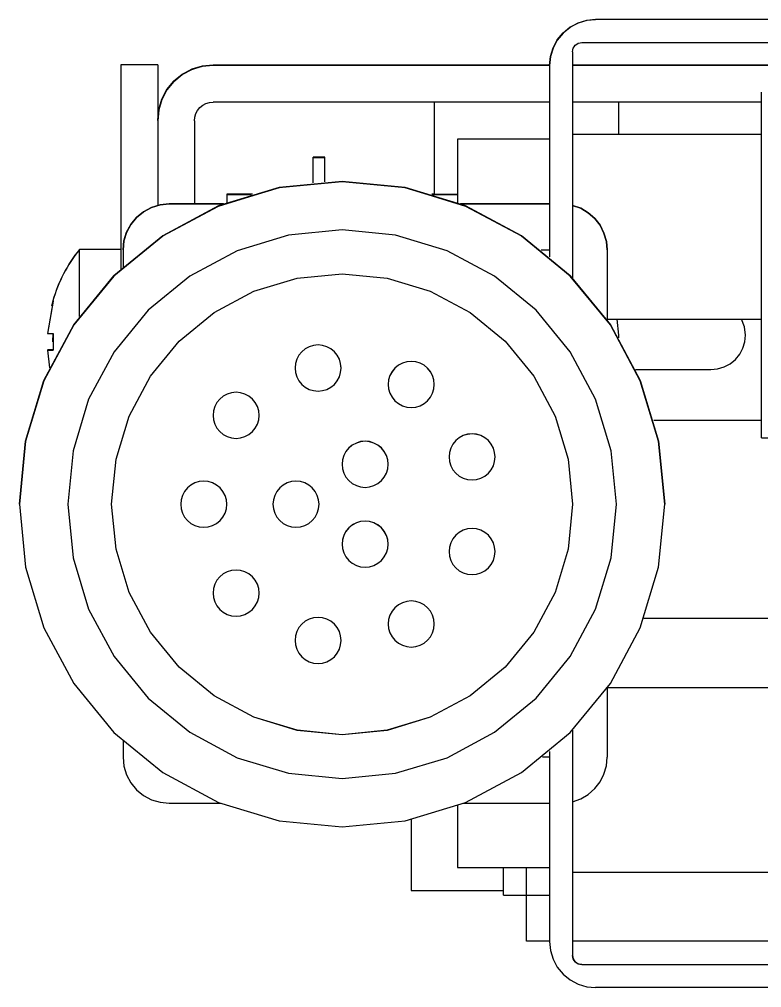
# Model space of a CAD drawing. Extents: x 0 to 698, y -8 to 617.
# Drawn here: x 274.9 to 291, y 285.35 to 306.36 of the extents above; entities that cross this region are included whole.
import ezdxf

# ---------------------------------------------------------------- set-up
doc = ezdxf.new("R2010")
doc.units = 0
doc.header["$LTSCALE"] = 0.5
doc.layers.add('MSM_CONTINUOUS', color=7, linetype='CONTINUOUS')

msp = doc.modelspace()

# ---------------------------------------------------------------- linework, layer by layer
at = {"layer": 'MSM_CONTINUOUS'}
for p, q in [((286.84, 306.189), (287.013, 306.281)), ((287.013, 306.278), (286.84, 306.185)), ((287.013, 306.281), (287.201, 306.338)), ((287.201, 306.335), (287.013, 306.278)), ((287.201, 306.338), (287.396, 306.357)), ((287.396, 306.354), (287.201, 306.335)), ((295.396, 306.357), (287.396, 306.357)), ((295.396, 306.354), (287.396, 306.354)), ((286.564, 305.913), (286.689, 306.065)), ((286.689, 306.061), (286.564, 305.909)), ((286.689, 306.065), (286.84, 306.189)), ((286.84, 306.185), (286.689, 306.061)), ((286.472, 305.74), (286.564, 305.913)), ((286.564, 305.909), (286.472, 305.736)), ((286.955, 305.795), (286.985, 305.82)), ((286.985, 305.82), (287.019, 305.839)), ((287.019, 305.839), (287.057, 305.85)), ((287.057, 305.85), (287.096, 305.854)), ((287.096, 305.854), (295.396, 305.854)), ((286.415, 305.553), (286.472, 305.74)), ((286.472, 305.736), (286.415, 305.549)), ((286.896, 305.654), (286.9, 305.693)), ((286.896, 305.654), (286.896, 300.742)), ((286.9, 305.693), (286.911, 305.73)), ((286.911, 305.73), (286.93, 305.765)), ((286.93, 305.765), (286.955, 305.795)), ((286.396, 305.357), (286.415, 305.553)), ((286.415, 305.549), (286.396, 305.354)), ((277.096, 305.368), (277.096, 305.36)), ((277.896, 305.368), (277.096, 305.368)), ((277.096, 305.36), (277.096, 300.938)), ((277.896, 305.368), (277.896, 305.36)), ((277.896, 305.36), (277.896, 302.323)), ((278.429, 305.166), (278.637, 305.277)), ((278.637, 305.276), (278.429, 305.165)), ((278.429, 305.164), (278.637, 305.275)), ((278.637, 305.273), (278.429, 305.162)), ((278.429, 305.161), (278.637, 305.272)), ((278.637, 305.269), (278.429, 305.158)), ((278.637, 305.277), (278.862, 305.345)), ((278.862, 305.344), (278.637, 305.276)), ((278.637, 305.275), (278.862, 305.344)), ((278.862, 305.341), (278.637, 305.273)), ((278.637, 305.272), (278.862, 305.34)), ((278.862, 305.337), (278.637, 305.269)), ((278.862, 305.345), (279.096, 305.368)), ((279.096, 305.367), (278.862, 305.344)), ((278.862, 305.344), (279.096, 305.367)), ((279.096, 305.364), (278.862, 305.341)), ((278.862, 305.34), (279.096, 305.364)), ((279.096, 305.36), (278.862, 305.337)), ((279.096, 305.368), (286.396, 305.368)), ((279.896, 305.367), (279.096, 305.367)), ((279.096, 305.367), (279.896, 305.367)), ((279.896, 305.364), (279.096, 305.364)), ((279.096, 305.364), (279.896, 305.364)), ((286.396, 305.36), (279.096, 305.36)), ((279.896, 305.367), (279.896, 305.367)), ((279.896, 305.364), (279.896, 305.364)), ((285.111, 305.366), (285.096, 305.366)), ((285.096, 305.366), (285.111, 305.366)), ((285.111, 305.366), (285.096, 305.366)), ((285.096, 305.366), (285.111, 305.366)), ((285.096, 305.361), (285.111, 305.361)), ((285.111, 305.361), (285.096, 305.361)), ((285.111, 305.361), (285.096, 305.361)), ((285.096, 305.361), (285.111, 305.361)), ((285.157, 305.366), (285.111, 305.366)), ((285.111, 305.366), (285.157, 305.366)), ((285.157, 305.366), (285.111, 305.366)), ((285.111, 305.366), (285.157, 305.366)), ((285.111, 305.361), (285.157, 305.361)), ((285.157, 305.361), (285.111, 305.361)), ((285.157, 305.361), (285.111, 305.361)), ((285.111, 305.361), (285.157, 305.361)), ((285.231, 305.366), (285.157, 305.366)), ((285.157, 305.366), (285.231, 305.366)), ((285.231, 305.366), (285.157, 305.366)), ((285.157, 305.366), (285.231, 305.366)), ((285.157, 305.361), (285.231, 305.361)), ((285.231, 305.361), (285.157, 305.361)), ((285.231, 305.361), (285.157, 305.361)), ((285.157, 305.361), (285.231, 305.361)), ((285.33, 305.366), (285.231, 305.366)), ((285.231, 305.366), (285.33, 305.366)), ((285.33, 305.366), (285.231, 305.366)), ((285.231, 305.366), (285.33, 305.366)), ((285.231, 305.361), (285.33, 305.361)), ((285.33, 305.361), (285.231, 305.361)), ((285.33, 305.361), (285.231, 305.361)), ((285.231, 305.361), (285.33, 305.361)), ((285.451, 305.366), (285.33, 305.366)), ((285.33, 305.366), (285.451, 305.366)), ((285.452, 305.366), (285.33, 305.366)), ((285.33, 305.366), (285.451, 305.366)), ((285.33, 305.361), (285.451, 305.361)), ((285.451, 305.361), (285.33, 305.361)), ((285.452, 305.361), (285.33, 305.361)), ((285.33, 305.361), (285.451, 305.361)), ((285.59, 305.366), (285.451, 305.366)), ((285.451, 305.366), (285.59, 305.366)), ((285.451, 305.366), (285.59, 305.366)), ((285.451, 305.361), (285.59, 305.361)), ((285.59, 305.361), (285.451, 305.361)), ((285.451, 305.361), (285.59, 305.361)), ((285.59, 305.366), (285.452, 305.366)), ((285.59, 305.361), (285.452, 305.361)), ((285.74, 305.366), (285.59, 305.366)), ((285.59, 305.366), (285.74, 305.366)), ((285.74, 305.366), (285.59, 305.366)), ((285.59, 305.366), (285.74, 305.366)), ((285.59, 305.361), (285.74, 305.361)), ((285.74, 305.361), (285.59, 305.361)), ((285.74, 305.361), (285.59, 305.361)), ((285.59, 305.361), (285.74, 305.361)), ((285.896, 305.366), (285.74, 305.366)), ((285.74, 305.366), (285.896, 305.366)), ((285.896, 305.366), (285.74, 305.366)), ((285.74, 305.366), (285.896, 305.366)), ((285.74, 305.361), (285.896, 305.361)), ((285.896, 305.361), (285.74, 305.361)), ((285.896, 305.361), (285.74, 305.361)), ((285.74, 305.361), (285.896, 305.361)), ((285.896, 305.366), (286.396, 305.366)), ((286.396, 305.366), (285.896, 305.366)), ((286.396, 305.354), (286.396, 305.357)), ((286.396, 305.354), (286.396, 301.205)), ((286.896, 305.368), (292.696, 305.368)), ((292.696, 305.36), (286.896, 305.36)), ((278.098, 304.835), (278.247, 305.017)), ((278.247, 305.016), (278.098, 304.834)), ((278.098, 304.833), (278.247, 305.015)), ((278.247, 305.013), (278.098, 304.831)), ((278.098, 304.83), (278.247, 305.012)), ((278.247, 305.008), (278.098, 304.827)), ((278.247, 305.017), (278.429, 305.166)), ((278.429, 305.165), (278.247, 305.016)), ((278.247, 305.015), (278.429, 305.164)), ((278.429, 305.162), (278.247, 305.013)), ((278.247, 305.012), (278.429, 305.161)), ((278.429, 305.158), (278.247, 305.008)), ((277.987, 304.627), (278.098, 304.835)), ((278.098, 304.834), (277.987, 304.626)), ((277.987, 304.626), (278.098, 304.833)), ((278.098, 304.831), (277.987, 304.623)), ((277.987, 304.623), (278.098, 304.83)), ((278.098, 304.827), (277.987, 304.619)), ((290.996, 297.279), (290.996, 304.779)), ((277.919, 304.402), (277.987, 304.627)), ((277.987, 304.626), (277.919, 304.401)), ((277.919, 304.401), (277.987, 304.626)), ((277.987, 304.623), (277.919, 304.398)), ((277.919, 304.398), (277.987, 304.623)), ((277.987, 304.619), (277.919, 304.394)), ((279.018, 304.552), (279.096, 304.56)), ((286.396, 304.56), (279.096, 304.56)), ((283.896, 304.56), (283.896, 302.561)), ((290.996, 304.56), (286.896, 304.56)), ((287.896, 303.857), (287.896, 304.56)), ((277.896, 304.168), (277.919, 304.402)), ((277.919, 304.401), (277.896, 304.167)), ((277.896, 304.167), (277.919, 304.401)), ((277.919, 304.398), (277.896, 304.164)), ((277.896, 304.164), (277.919, 304.398)), ((277.919, 304.394), (277.896, 304.16)), ((278.726, 304.313), (278.763, 304.382)), ((278.763, 304.382), (278.813, 304.443)), ((278.813, 304.443), (278.874, 304.493)), ((278.874, 304.493), (278.943, 304.529)), ((278.943, 304.529), (279.018, 304.552)), ((278.696, 304.16), (278.704, 304.238)), ((278.696, 304.16), (278.696, 302.355)), ((278.704, 304.238), (278.726, 304.313)), ((286.396, 303.757), (284.396, 303.757)), ((284.396, 303.757), (284.396, 302.381)), ((290.996, 303.857), (286.896, 303.857)), ((281.271, 303.368), (281.521, 303.368)), ((281.521, 303.368), (281.271, 303.368)), ((281.271, 303.368), (281.271, 303.368)), ((281.271, 303.368), (281.521, 303.368)), ((281.521, 303.367), (281.271, 303.367)), ((281.271, 303.366), (281.271, 303.367)), ((281.271, 303.366), (281.521, 303.366)), ((281.271, 303.365), (281.521, 303.365)), ((281.271, 303.365), (281.271, 303.365)), ((281.521, 303.365), (281.271, 303.365)), ((281.521, 303.365), (281.271, 303.365)), ((281.271, 303.363), (281.271, 303.365)), ((281.521, 303.363), (281.271, 303.363)), ((281.271, 303.363), (281.521, 303.363)), ((281.521, 303.363), (281.271, 303.363)), ((281.271, 302.815), (281.271, 303.363)), ((281.271, 303.363), (281.521, 303.363)), ((281.271, 303.363), (281.271, 303.363)), ((281.521, 303.368), (281.521, 303.368)), ((281.521, 303.366), (281.521, 303.367)), ((281.521, 303.363), (281.521, 303.365)), ((281.521, 303.365), (281.521, 303.365)), ((281.521, 302.833), (281.521, 303.363)), ((281.521, 303.363), (281.521, 303.363)), ((280.53, 302.709), (279.217, 302.31)), ((279.217, 302.309), (280.53, 302.708)), ((280.53, 302.707), (279.217, 302.309)), ((280.53, 302.706), (279.217, 302.307)), ((281.896, 302.843), (280.53, 302.709)), ((280.53, 302.708), (281.896, 302.842)), ((281.896, 302.841), (280.53, 302.707)), ((281.896, 302.84), (280.53, 302.706)), ((283.262, 302.709), (281.896, 302.843)), ((281.896, 302.842), (283.262, 302.708)), ((283.262, 302.707), (281.896, 302.841)), ((283.262, 302.706), (281.896, 302.84)), ((284.575, 302.31), (283.262, 302.709)), ((283.262, 302.708), (284.575, 302.309)), ((284.575, 302.309), (283.262, 302.707)), ((284.575, 302.307), (283.262, 302.706)), ((279.953, 302.568), (279.396, 302.568)), ((279.396, 302.568), (279.396, 302.56)), ((279.396, 302.56), (279.396, 302.381)), ((279.396, 302.56), (279.925, 302.56)), ((283.896, 302.568), (283.839, 302.568)), ((283.873, 302.567), (283.844, 302.567)), ((283.844, 302.567), (283.873, 302.567)), ((283.846, 302.566), (283.873, 302.566)), ((283.873, 302.566), (283.846, 302.566)), ((283.867, 302.56), (284.396, 302.56)), ((283.928, 302.561), (283.896, 302.561)), ((284.025, 302.561), (283.928, 302.561)), ((284.183, 302.561), (284.025, 302.561)), ((284.396, 302.561), (284.183, 302.561)), ((284.196, 302.56), (284.396, 302.56)), ((284.396, 302.56), (284.196, 302.56)), ((277.59, 302.186), (277.763, 302.279)), ((277.763, 302.279), (277.59, 302.186)), ((277.763, 302.279), (277.951, 302.336)), ((277.951, 302.336), (277.763, 302.279)), ((277.951, 302.336), (278.146, 302.355)), ((278.146, 302.355), (277.951, 302.336)), ((279.217, 302.31), (278.007, 301.663)), ((278.007, 301.662), (279.217, 302.309)), ((279.217, 302.309), (278.007, 301.662)), ((279.217, 302.307), (278.007, 301.66)), ((279.327, 302.355), (278.146, 302.355)), ((278.146, 302.355), (279.328, 302.355)), ((284.464, 302.355), (286.396, 302.355)), ((286.396, 302.355), (284.465, 302.355)), ((285.785, 301.663), (284.575, 302.31)), ((285.785, 301.662), (284.575, 302.309)), ((284.575, 302.309), (285.785, 301.662)), ((285.785, 301.66), (284.575, 302.307)), ((287.073, 302.259), (286.896, 302.323)), ((286.896, 302.323), (287.073, 302.259)), ((287.234, 302.163), (287.073, 302.259)), ((287.073, 302.259), (287.234, 302.163)), ((277.314, 301.911), (277.439, 302.062)), ((277.439, 302.062), (277.314, 301.91)), ((277.439, 302.062), (277.59, 302.186)), ((277.59, 302.186), (277.439, 302.062)), ((287.375, 302.039), (287.234, 302.163)), ((287.234, 302.163), (287.375, 302.039)), ((287.491, 301.89), (287.375, 302.039)), ((287.375, 302.039), (287.491, 301.89)), ((277.222, 301.738), (277.314, 301.911)), ((277.314, 301.91), (277.222, 301.737)), ((287.576, 301.723), (287.491, 301.89)), ((287.491, 301.89), (287.576, 301.723)), ((278.007, 301.663), (276.946, 300.793)), ((276.946, 300.792), (278.007, 301.662)), ((278.007, 301.662), (276.946, 300.791)), ((278.007, 301.66), (276.946, 300.79)), ((277.165, 301.55), (277.222, 301.738)), ((277.222, 301.737), (277.165, 301.55)), ((280.735, 301.676), (279.619, 301.337)), ((280.735, 301.675), (279.619, 301.336)), ((281.896, 301.79), (280.735, 301.676)), ((281.896, 301.789), (280.735, 301.675)), ((283.057, 301.676), (281.896, 301.79)), ((283.057, 301.675), (281.896, 301.789)), ((284.173, 301.337), (283.057, 301.676)), ((284.173, 301.336), (283.057, 301.675)), ((286.846, 300.793), (285.785, 301.663)), ((286.846, 300.791), (285.785, 301.662)), ((285.785, 301.662), (286.846, 300.792)), ((286.846, 300.79), (285.785, 301.66)), ((287.628, 301.542), (287.576, 301.723)), ((287.576, 301.723), (287.628, 301.542)), ((277.146, 301.355), (277.165, 301.55)), ((277.165, 301.55), (277.146, 301.355)), ((287.646, 301.355), (287.628, 301.542)), ((287.628, 301.542), (287.646, 301.355)), ((277.096, 301.366), (276.198, 301.366)), ((276.198, 301.362), (276.198, 301.366)), ((277.096, 301.362), (276.198, 301.362)), ((276.198, 299.909), (276.198, 301.362)), ((277.146, 301.355), (277.146, 301.355)), ((277.146, 301.355), (277.146, 300.985)), ((279.619, 301.337), (278.59, 300.787)), ((279.619, 301.336), (278.59, 300.787)), ((285.202, 300.787), (284.173, 301.337)), ((285.202, 300.787), (284.173, 301.336)), ((286.211, 301.355), (286.396, 301.355)), ((287.646, 301.355), (287.646, 299.835)), ((287.646, 301.355), (287.646, 301.355)), ((276.946, 300.793), (276.076, 299.732)), ((276.076, 299.731), (276.946, 300.792)), ((276.946, 300.791), (276.076, 299.73)), ((276.946, 300.79), (276.076, 299.729)), ((278.59, 300.787), (277.689, 300.047)), ((278.59, 300.787), (277.689, 300.047)), ((280.92, 300.743), (281.896, 300.839)), ((281.896, 300.839), (282.871, 300.743)), ((286.103, 300.047), (285.202, 300.787)), ((286.103, 300.047), (285.202, 300.787)), ((287.716, 299.732), (286.846, 300.793)), ((286.846, 300.792), (287.716, 299.731)), ((287.716, 299.73), (286.846, 300.791)), ((287.716, 299.729), (286.846, 300.79)), ((279.983, 300.459), (280.92, 300.743)), ((282.871, 300.743), (283.809, 300.459)), ((279.118, 299.997), (279.983, 300.459)), ((283.809, 300.459), (284.674, 299.997)), ((275.626, 300.252), (275.506, 299.546)), ((275.626, 300.248), (275.506, 299.542)), ((275.598, 300.147), (275.626, 300.252)), ((275.598, 300.143), (275.626, 300.248)), ((275.622, 300.255), (275.623, 300.254)), ((275.622, 300.251), (275.626, 300.248)), ((277.689, 300.047), (276.949, 299.146)), ((277.689, 300.047), (276.949, 299.145)), ((278.36, 299.375), (279.118, 299.997)), ((284.674, 299.997), (285.431, 299.375)), ((286.843, 299.145), (286.103, 300.047)), ((286.843, 299.146), (286.103, 300.047)), ((276.076, 299.732), (275.429, 298.522)), ((275.429, 298.521), (276.076, 299.731)), ((276.076, 299.73), (275.429, 298.52)), ((276.076, 299.729), (275.429, 298.519)), ((287.646, 299.857), (290.996, 299.857)), ((288.363, 298.522), (287.716, 299.732)), ((287.716, 299.731), (288.363, 298.521)), ((288.363, 298.52), (287.716, 299.73)), ((288.363, 298.519), (287.716, 299.729)), ((287.896, 299.509), (287.865, 299.857)), ((287.896, 299.509), (287.865, 299.857)), ((290.624, 299.688), (290.561, 299.857)), ((290.624, 299.688), (290.561, 299.857)), ((275.506, 299.542), (275.626, 299.542)), ((275.626, 299.546), (275.622, 299.364)), ((275.622, 299.366), (275.626, 299.546)), ((275.622, 299.362), (275.626, 299.542)), ((275.626, 299.542), (275.626, 299.182)), ((290.646, 299.51), (290.624, 299.688)), ((290.646, 299.51), (290.624, 299.688)), ((277.739, 298.617), (278.36, 299.375)), ((285.431, 299.375), (286.053, 298.617)), ((287.895, 299.45), (287.896, 299.509)), ((287.896, 299.509), (287.896, 299.509)), ((287.896, 299.509), (287.896, 299.509)), ((290.589, 299.223), (290.632, 299.363)), ((290.589, 299.223), (290.632, 299.363)), ((290.632, 299.363), (290.646, 299.51)), ((290.632, 299.363), (290.646, 299.51)), ((290.646, 299.51), (290.646, 299.51)), ((275.506, 299.186), (275.626, 299.186)), ((275.506, 299.186), (275.626, 299.186)), ((275.506, 299.186), (275.626, 299.186)), ((275.626, 299.186), (275.506, 299.186)), ((275.506, 299.182), (275.626, 299.182)), ((275.506, 299.182), (275.626, 299.182)), ((275.506, 299.182), (275.551, 298.799)), ((275.506, 299.182), (275.626, 299.182)), ((275.626, 299.182), (275.506, 299.182)), ((276.949, 299.146), (276.399, 298.117)), ((276.949, 299.145), (276.399, 298.116)), ((281.021, 299.148), (280.959, 299.072)), ((281.021, 299.148), (280.959, 299.072)), ((281.097, 299.21), (281.021, 299.148)), ((281.097, 299.21), (281.021, 299.148)), ((281.184, 299.256), (281.097, 299.21)), ((281.184, 299.256), (281.097, 299.21)), ((281.277, 299.285), (281.184, 299.256)), ((281.277, 299.284), (281.184, 299.256)), ((281.375, 299.295), (281.277, 299.285)), ((281.375, 299.294), (281.277, 299.284)), ((281.473, 299.285), (281.375, 299.295)), ((281.473, 299.284), (281.375, 299.294)), ((281.566, 299.256), (281.473, 299.285)), ((281.566, 299.256), (281.473, 299.284)), ((281.653, 299.21), (281.566, 299.256)), ((281.653, 299.21), (281.566, 299.256)), ((281.729, 299.148), (281.653, 299.21)), ((281.729, 299.148), (281.653, 299.21)), ((281.791, 299.072), (281.729, 299.148)), ((281.791, 299.072), (281.729, 299.148)), ((287.393, 298.117), (286.843, 299.146)), ((287.393, 298.116), (286.843, 299.145)), ((290.426, 298.979), (290.52, 299.093)), ((290.426, 298.979), (290.52, 299.093)), ((290.52, 299.093), (290.589, 299.223)), ((290.52, 299.093), (290.589, 299.223)), ((280.885, 298.892), (280.875, 298.795)), ((280.885, 298.892), (280.875, 298.794)), ((280.913, 298.986), (280.885, 298.892)), ((280.913, 298.985), (280.885, 298.892)), ((280.959, 299.072), (280.913, 298.986)), ((280.959, 299.072), (280.913, 298.985)), ((281.837, 298.986), (281.791, 299.072)), ((281.837, 298.985), (281.791, 299.072)), ((281.865, 298.892), (281.837, 298.986)), ((281.865, 298.892), (281.837, 298.985)), ((281.875, 298.795), (281.865, 298.892)), ((281.875, 298.794), (281.865, 298.892)), ((283.205, 298.9), (283.118, 298.854)), ((283.205, 298.9), (283.118, 298.853)), ((283.298, 298.929), (283.205, 298.9)), ((283.298, 298.928), (283.205, 298.9)), ((283.396, 298.938), (283.298, 298.929)), ((283.396, 298.938), (283.298, 298.928)), ((283.493, 298.928), (283.396, 298.938)), ((283.493, 298.929), (283.396, 298.938)), ((283.587, 298.9), (283.493, 298.929)), ((283.587, 298.9), (283.493, 298.928)), ((283.674, 298.853), (283.587, 298.9)), ((283.674, 298.854), (283.587, 298.9)), ((290.183, 298.817), (290.313, 298.886)), ((290.183, 298.817), (290.313, 298.886)), ((290.313, 298.886), (290.426, 298.979)), ((290.313, 298.886), (290.426, 298.979)), ((280.875, 298.795), (280.875, 298.794)), ((280.875, 298.794), (280.885, 298.696)), ((280.885, 298.696), (280.913, 298.603)), ((281.837, 298.603), (281.865, 298.696)), ((281.865, 298.696), (281.875, 298.794)), ((281.875, 298.794), (281.875, 298.795)), ((282.98, 298.716), (282.934, 298.63)), ((282.98, 298.715), (282.934, 298.629)), ((283.042, 298.792), (282.98, 298.716)), ((283.042, 298.791), (282.98, 298.715)), ((283.118, 298.854), (283.042, 298.792)), ((283.118, 298.853), (283.042, 298.791)), ((283.749, 298.792), (283.674, 298.854)), ((283.749, 298.791), (283.674, 298.853)), ((283.812, 298.716), (283.749, 298.792)), ((283.812, 298.715), (283.749, 298.791)), ((283.858, 298.63), (283.812, 298.716)), ((283.858, 298.629), (283.812, 298.715)), ((288.26, 298.759), (289.896, 298.76)), ((289.896, 298.76), (290.042, 298.774)), ((289.896, 298.76), (290.042, 298.774)), ((290.042, 298.774), (290.183, 298.817)), ((290.042, 298.774), (290.183, 298.817)), ((275.429, 298.522), (275.03, 297.209)), ((275.03, 297.208), (275.429, 298.521)), ((275.429, 298.52), (275.03, 297.207)), ((275.429, 298.519), (275.03, 297.206)), ((277.277, 297.753), (277.739, 298.617)), ((280.913, 298.603), (280.959, 298.516)), ((280.959, 298.516), (281.021, 298.44)), ((281.729, 298.44), (281.791, 298.516)), ((281.791, 298.516), (281.837, 298.603)), ((282.906, 298.536), (282.896, 298.438)), ((282.906, 298.535), (282.896, 298.438)), ((282.934, 298.63), (282.906, 298.536)), ((282.934, 298.629), (282.906, 298.535)), ((283.886, 298.536), (283.858, 298.63)), ((283.886, 298.535), (283.858, 298.629)), ((283.896, 298.438), (283.886, 298.536)), ((283.896, 298.438), (283.886, 298.535)), ((286.053, 298.617), (286.515, 297.753)), ((288.761, 297.209), (288.363, 298.522)), ((288.363, 298.521), (288.761, 297.208)), ((288.761, 297.207), (288.363, 298.52)), ((288.761, 297.206), (288.363, 298.519)), ((279.5, 298.259), (279.406, 298.23)), ((279.5, 298.258), (279.406, 298.23)), ((279.598, 298.268), (279.5, 298.259)), ((279.598, 298.268), (279.5, 298.258)), ((279.695, 298.259), (279.598, 298.268)), ((279.695, 298.258), (279.598, 298.268)), ((279.789, 298.23), (279.695, 298.259)), ((279.789, 298.23), (279.695, 298.258)), ((281.021, 298.44), (281.097, 298.378)), ((281.097, 298.378), (281.184, 298.332)), ((281.184, 298.332), (281.277, 298.304)), ((281.277, 298.304), (281.375, 298.294)), ((281.375, 298.294), (281.473, 298.304)), ((281.473, 298.304), (281.566, 298.332)), ((281.566, 298.332), (281.653, 298.378)), ((281.653, 298.378), (281.729, 298.44)), ((282.896, 298.438), (282.896, 298.438)), ((282.896, 298.438), (282.906, 298.34)), ((282.906, 298.34), (282.934, 298.246)), ((283.858, 298.246), (283.886, 298.34)), ((283.886, 298.34), (283.896, 298.438)), ((283.896, 298.438), (283.896, 298.438)), ((276.399, 298.117), (276.06, 297.001)), ((276.399, 298.116), (276.06, 297)), ((279.182, 298.046), (279.136, 297.96)), ((279.182, 298.046), (279.136, 297.959)), ((279.244, 298.122), (279.182, 298.046)), ((279.244, 298.121), (279.182, 298.046)), ((279.32, 298.184), (279.244, 298.122)), ((279.32, 298.184), (279.244, 298.121)), ((279.406, 298.23), (279.32, 298.184)), ((279.406, 298.23), (279.32, 298.184)), ((279.876, 298.184), (279.789, 298.23)), ((279.876, 298.184), (279.789, 298.23)), ((279.951, 298.122), (279.876, 298.184)), ((279.951, 298.121), (279.876, 298.184)), ((280.014, 298.046), (279.951, 298.122)), ((280.014, 298.046), (279.951, 298.121)), ((280.06, 297.96), (280.014, 298.046)), ((280.06, 297.959), (280.014, 298.046)), ((282.934, 298.246), (282.98, 298.16)), ((282.98, 298.16), (283.042, 298.084)), ((283.042, 298.084), (283.118, 298.022)), ((283.674, 298.022), (283.749, 298.084)), ((283.749, 298.084), (283.812, 298.16)), ((283.812, 298.16), (283.858, 298.246)), ((287.732, 297.001), (287.393, 298.117)), ((287.732, 297), (287.393, 298.116)), ((279.107, 297.866), (279.098, 297.768)), ((279.107, 297.865), (279.098, 297.768)), ((279.136, 297.96), (279.107, 297.866)), ((279.136, 297.959), (279.107, 297.865)), ((280.088, 297.866), (280.06, 297.96)), ((280.088, 297.865), (280.06, 297.959)), ((280.098, 297.768), (280.088, 297.866)), ((280.098, 297.768), (280.088, 297.865)), ((283.118, 298.022), (283.205, 297.976)), ((283.205, 297.976), (283.298, 297.947)), ((283.298, 297.947), (283.396, 297.938)), ((283.396, 297.938), (283.493, 297.947)), ((283.493, 297.947), (283.587, 297.976)), ((283.587, 297.976), (283.674, 298.022)), ((276.992, 296.815), (277.277, 297.753)), ((279.098, 297.768), (279.098, 297.768)), ((279.098, 297.768), (279.107, 297.67)), ((279.107, 297.67), (279.136, 297.577)), ((280.06, 297.577), (280.088, 297.67)), ((280.088, 297.67), (280.098, 297.768)), ((280.098, 297.768), (280.098, 297.768)), ((286.515, 297.753), (286.8, 296.815)), ((288.656, 297.66), (290.996, 297.66)), ((279.136, 297.577), (279.182, 297.49)), ((279.182, 297.49), (279.244, 297.414)), ((279.244, 297.414), (279.32, 297.352)), ((279.876, 297.352), (279.951, 297.414)), ((279.951, 297.414), (280.014, 297.49)), ((280.014, 297.49), (280.06, 297.577)), ((275.03, 297.209), (274.896, 295.843)), ((274.896, 295.842), (275.03, 297.208)), ((275.03, 297.207), (274.896, 295.841)), ((275.03, 297.206), (274.896, 295.84)), ((279.32, 297.352), (279.406, 297.306)), ((279.406, 297.306), (279.5, 297.278)), ((279.5, 297.278), (279.598, 297.268)), ((279.598, 297.268), (279.695, 297.278)), ((279.695, 297.278), (279.789, 297.306)), ((279.789, 297.306), (279.876, 297.352)), ((282.396, 297.206), (282.298, 297.197)), ((282.396, 297.206), (282.298, 297.196)), ((282.493, 297.197), (282.396, 297.206)), ((282.493, 297.196), (282.396, 297.206)), ((284.361, 297.22), (284.299, 297.144)), ((284.361, 297.219), (284.299, 297.143)), ((284.437, 297.282), (284.361, 297.22)), ((284.437, 297.281), (284.361, 297.219)), ((284.524, 297.328), (284.437, 297.282)), ((284.524, 297.328), (284.437, 297.281)), ((284.617, 297.357), (284.524, 297.328)), ((284.617, 297.356), (284.524, 297.328)), ((284.715, 297.366), (284.617, 297.357)), ((284.715, 297.366), (284.617, 297.356)), ((284.813, 297.356), (284.715, 297.366)), ((284.813, 297.357), (284.715, 297.366)), ((284.906, 297.328), (284.813, 297.357)), ((284.906, 297.328), (284.813, 297.356)), ((284.993, 297.281), (284.906, 297.328)), ((284.993, 297.282), (284.906, 297.328)), ((285.069, 297.22), (284.993, 297.282)), ((285.069, 297.219), (284.993, 297.281)), ((285.131, 297.144), (285.069, 297.22)), ((285.131, 297.143), (285.069, 297.219)), ((288.896, 295.843), (288.761, 297.209)), ((288.761, 297.208), (288.896, 295.842)), ((288.896, 295.841), (288.761, 297.207)), ((288.896, 295.84), (288.761, 297.206)), ((290.996, 297.279), (294.696, 297.279)), ((276.06, 297.001), (275.946, 295.84)), ((276.06, 297), (275.946, 295.839)), ((282.042, 297.06), (281.98, 296.984)), ((282.042, 297.059), (281.98, 296.983)), ((282.118, 297.122), (282.042, 297.06)), ((282.118, 297.121), (282.042, 297.059)), ((282.205, 297.168), (282.118, 297.122)), ((282.205, 297.168), (282.118, 297.121)), ((282.298, 297.197), (282.205, 297.168)), ((282.298, 297.196), (282.205, 297.168)), ((282.587, 297.168), (282.493, 297.197)), ((282.587, 297.168), (282.493, 297.196)), ((282.674, 297.122), (282.587, 297.168)), ((282.674, 297.121), (282.587, 297.168)), ((282.749, 297.06), (282.674, 297.122)), ((282.749, 297.059), (282.674, 297.121)), ((282.812, 296.984), (282.749, 297.06)), ((282.812, 296.983), (282.749, 297.059)), ((284.253, 297.058), (284.225, 296.964)), ((284.253, 297.057), (284.225, 296.963)), ((284.299, 297.144), (284.253, 297.058)), ((284.299, 297.143), (284.253, 297.057)), ((285.177, 297.058), (285.131, 297.144)), ((285.177, 297.057), (285.131, 297.143)), ((285.205, 296.964), (285.177, 297.058)), ((285.205, 296.963), (285.177, 297.057)), ((287.846, 295.84), (287.732, 297.001)), ((287.846, 295.839), (287.732, 297)), ((276.896, 295.839), (276.992, 296.815)), ((281.906, 296.804), (281.896, 296.706)), ((281.906, 296.803), (281.896, 296.706)), ((281.934, 296.897), (281.906, 296.804)), ((281.934, 296.897), (281.906, 296.803)), ((281.98, 296.984), (281.934, 296.897)), ((281.98, 296.983), (281.934, 296.897)), ((282.858, 296.897), (282.812, 296.984)), ((282.858, 296.897), (282.812, 296.983)), ((282.886, 296.804), (282.858, 296.897)), ((282.886, 296.803), (282.858, 296.897)), ((282.896, 296.706), (282.886, 296.804)), ((282.896, 296.706), (282.886, 296.803)), ((284.225, 296.964), (284.215, 296.866)), ((284.225, 296.963), (284.215, 296.866)), ((284.215, 296.866), (284.215, 296.866)), ((284.215, 296.866), (284.225, 296.768)), ((285.215, 296.866), (285.205, 296.964)), ((285.215, 296.866), (285.205, 296.963)), ((285.205, 296.768), (285.215, 296.866)), ((285.215, 296.866), (285.215, 296.866)), ((286.8, 296.815), (286.896, 295.839)), ((281.896, 296.706), (281.896, 296.706)), ((281.896, 296.706), (281.906, 296.608)), ((281.906, 296.608), (281.934, 296.514)), ((282.858, 296.514), (282.886, 296.608)), ((282.886, 296.608), (282.896, 296.706)), ((282.896, 296.706), (282.896, 296.706)), ((284.225, 296.768), (284.253, 296.674)), ((284.253, 296.674), (284.299, 296.588)), ((284.299, 296.588), (284.361, 296.512)), ((285.069, 296.512), (285.131, 296.588)), ((285.131, 296.588), (285.177, 296.674)), ((285.177, 296.674), (285.205, 296.768)), ((281.934, 296.514), (281.98, 296.428)), ((281.98, 296.428), (282.042, 296.352)), ((282.749, 296.352), (282.812, 296.428)), ((282.812, 296.428), (282.858, 296.514)), ((284.361, 296.512), (284.437, 296.45)), ((284.437, 296.45), (284.524, 296.404)), ((284.524, 296.404), (284.617, 296.375)), ((284.617, 296.375), (284.715, 296.366)), ((284.715, 296.366), (284.813, 296.375)), ((284.813, 296.375), (284.906, 296.404)), ((284.906, 296.404), (284.993, 296.45)), ((284.993, 296.45), (285.069, 296.512)), ((278.542, 296.194), (278.48, 296.118)), ((278.542, 296.193), (278.48, 296.117)), ((278.618, 296.256), (278.542, 296.194)), ((278.618, 296.255), (278.542, 296.193)), ((278.705, 296.302), (278.618, 296.256)), ((278.705, 296.302), (278.618, 296.255)), ((278.798, 296.331), (278.705, 296.302)), ((278.798, 296.33), (278.705, 296.302)), ((278.896, 296.34), (278.798, 296.331)), ((278.896, 296.34), (278.798, 296.33)), ((278.993, 296.331), (278.896, 296.34)), ((278.993, 296.33), (278.896, 296.34)), ((279.087, 296.302), (278.993, 296.331)), ((279.087, 296.302), (278.993, 296.33)), ((279.174, 296.256), (279.087, 296.302)), ((279.174, 296.255), (279.087, 296.302)), ((279.249, 296.194), (279.174, 296.256)), ((279.249, 296.193), (279.174, 296.255)), ((279.312, 296.118), (279.249, 296.194)), ((279.312, 296.117), (279.249, 296.193)), ((280.542, 296.194), (280.48, 296.118)), ((280.542, 296.193), (280.48, 296.117)), ((280.618, 296.256), (280.542, 296.194)), ((280.618, 296.255), (280.542, 296.193)), ((280.705, 296.302), (280.618, 296.255)), ((280.705, 296.302), (280.618, 296.256)), ((280.798, 296.331), (280.705, 296.302)), ((280.798, 296.33), (280.705, 296.302)), ((280.896, 296.34), (280.798, 296.33)), ((280.896, 296.34), (280.798, 296.331)), ((280.993, 296.33), (280.896, 296.34)), ((280.993, 296.331), (280.896, 296.34)), ((281.087, 296.302), (280.993, 296.331)), ((281.087, 296.302), (280.993, 296.33)), ((281.174, 296.255), (281.087, 296.302)), ((281.174, 296.256), (281.087, 296.302)), ((281.249, 296.194), (281.174, 296.256)), ((281.249, 296.193), (281.174, 296.255)), ((281.312, 296.118), (281.249, 296.194)), ((281.312, 296.117), (281.249, 296.193)), ((282.042, 296.352), (282.118, 296.29)), ((282.118, 296.29), (282.205, 296.244)), ((282.205, 296.244), (282.298, 296.215)), ((282.298, 296.215), (282.396, 296.206)), ((282.396, 296.206), (282.493, 296.215)), ((282.493, 296.215), (282.587, 296.244)), ((282.587, 296.244), (282.674, 296.29)), ((282.674, 296.29), (282.749, 296.352)), ((278.434, 296.031), (278.406, 295.938)), ((278.434, 296.031), (278.406, 295.937)), ((278.48, 296.118), (278.434, 296.031)), ((278.48, 296.117), (278.434, 296.031)), ((279.358, 296.031), (279.312, 296.118)), ((279.358, 296.031), (279.312, 296.117)), ((279.386, 295.938), (279.358, 296.031)), ((279.386, 295.937), (279.358, 296.031)), ((280.434, 296.031), (280.406, 295.937)), ((280.434, 296.031), (280.406, 295.938)), ((280.48, 296.118), (280.434, 296.031)), ((280.48, 296.117), (280.434, 296.031)), ((281.358, 296.031), (281.312, 296.118)), ((281.358, 296.031), (281.312, 296.117)), ((281.386, 295.937), (281.358, 296.031)), ((281.386, 295.938), (281.358, 296.031)), ((274.896, 295.841), (274.896, 295.84)), ((274.896, 295.84), (275.03, 294.474)), ((275.946, 295.84), (275.946, 295.839)), ((275.946, 295.839), (276.06, 294.679)), ((276.992, 294.865), (276.896, 295.84)), ((276.992, 294.864), (276.896, 295.839)), ((278.406, 295.938), (278.396, 295.84)), ((278.406, 295.937), (278.396, 295.84)), ((278.396, 295.84), (278.396, 295.84)), ((278.396, 295.84), (278.406, 295.742)), ((278.406, 295.742), (278.434, 295.648)), ((279.358, 295.648), (279.386, 295.742)), ((279.396, 295.84), (279.386, 295.938)), ((279.396, 295.84), (279.386, 295.937)), ((279.386, 295.742), (279.396, 295.84)), ((279.396, 295.84), (279.396, 295.84)), ((280.406, 295.938), (280.396, 295.84)), ((280.406, 295.937), (280.396, 295.84)), ((280.396, 295.84), (280.396, 295.84)), ((280.396, 295.84), (280.406, 295.742)), ((280.406, 295.742), (280.434, 295.648)), ((281.358, 295.648), (281.386, 295.742)), ((281.396, 295.84), (281.386, 295.938)), ((281.396, 295.84), (281.386, 295.937)), ((281.386, 295.742), (281.396, 295.84)), ((281.396, 295.84), (281.396, 295.84)), ((286.896, 295.84), (286.8, 294.865)), ((286.896, 295.839), (286.8, 294.864)), ((287.732, 294.679), (287.846, 295.839)), ((287.846, 295.839), (287.846, 295.84)), ((288.761, 294.474), (288.896, 295.84)), ((288.896, 295.84), (288.896, 295.841)), ((278.434, 295.648), (278.48, 295.562)), ((278.48, 295.562), (278.542, 295.486)), ((279.249, 295.486), (279.312, 295.562)), ((279.312, 295.562), (279.358, 295.648)), ((280.434, 295.648), (280.48, 295.562)), ((280.48, 295.562), (280.542, 295.486)), ((281.249, 295.486), (281.312, 295.562)), ((281.312, 295.562), (281.358, 295.648)), ((278.542, 295.486), (278.618, 295.424)), ((278.618, 295.424), (278.705, 295.378)), ((278.705, 295.378), (278.798, 295.349)), ((278.798, 295.349), (278.896, 295.34)), ((278.896, 295.34), (278.993, 295.349)), ((278.993, 295.349), (279.087, 295.378)), ((279.087, 295.378), (279.174, 295.424)), ((279.174, 295.424), (279.249, 295.486)), ((280.542, 295.486), (280.618, 295.424)), ((280.618, 295.424), (280.705, 295.378)), ((280.705, 295.378), (280.798, 295.349)), ((280.798, 295.349), (280.896, 295.34)), ((280.896, 295.34), (280.993, 295.349)), ((280.993, 295.349), (281.087, 295.378)), ((281.087, 295.378), (281.174, 295.424)), ((281.174, 295.424), (281.249, 295.486)), ((282.042, 295.328), (281.98, 295.252)), ((282.042, 295.327), (281.98, 295.251)), ((282.118, 295.39), (282.042, 295.328)), ((282.118, 295.389), (282.042, 295.327)), ((282.205, 295.436), (282.118, 295.39)), ((282.205, 295.435), (282.118, 295.389)), ((282.298, 295.464), (282.205, 295.436)), ((282.298, 295.464), (282.205, 295.435)), ((282.396, 295.474), (282.298, 295.464)), ((282.396, 295.474), (282.298, 295.464)), ((282.493, 295.464), (282.396, 295.474)), ((282.493, 295.464), (282.396, 295.474)), ((282.587, 295.436), (282.493, 295.464)), ((282.587, 295.435), (282.493, 295.464)), ((282.674, 295.39), (282.587, 295.436)), ((282.674, 295.389), (282.587, 295.435)), ((282.749, 295.328), (282.674, 295.39)), ((282.749, 295.327), (282.674, 295.389)), ((282.812, 295.252), (282.749, 295.328)), ((282.812, 295.251), (282.749, 295.327)), ((284.715, 295.314), (284.617, 295.304)), ((284.715, 295.314), (284.617, 295.304)), ((284.813, 295.304), (284.715, 295.314)), ((284.813, 295.304), (284.715, 295.314)), ((281.934, 295.165), (281.906, 295.072)), ((281.934, 295.165), (281.906, 295.071)), ((281.98, 295.252), (281.934, 295.165)), ((281.98, 295.251), (281.934, 295.165)), ((282.858, 295.165), (282.812, 295.252)), ((282.858, 295.165), (282.812, 295.251)), ((282.886, 295.072), (282.858, 295.165)), ((282.886, 295.071), (282.858, 295.165)), ((284.361, 295.168), (284.299, 295.092)), ((284.361, 295.167), (284.299, 295.091)), ((284.437, 295.23), (284.361, 295.168)), ((284.437, 295.229), (284.361, 295.167)), ((284.524, 295.276), (284.437, 295.23)), ((284.524, 295.275), (284.437, 295.229)), ((284.617, 295.304), (284.524, 295.275)), ((284.617, 295.304), (284.524, 295.276)), ((284.906, 295.276), (284.813, 295.304)), ((284.906, 295.275), (284.813, 295.304)), ((284.993, 295.23), (284.906, 295.276)), ((284.993, 295.229), (284.906, 295.275)), ((285.069, 295.168), (284.993, 295.23)), ((285.069, 295.167), (284.993, 295.229)), ((285.131, 295.092), (285.069, 295.168)), ((285.131, 295.091), (285.069, 295.167)), ((281.906, 295.072), (281.896, 294.974)), ((281.906, 295.071), (281.896, 294.974)), ((281.896, 294.974), (281.896, 294.974)), ((281.896, 294.974), (281.906, 294.876)), ((282.896, 294.974), (282.886, 295.072)), ((282.896, 294.974), (282.886, 295.071)), ((282.886, 294.876), (282.896, 294.974)), ((282.896, 294.974), (282.896, 294.974)), ((284.225, 294.912), (284.215, 294.814)), ((284.225, 294.911), (284.215, 294.814)), ((284.253, 295.005), (284.225, 294.911)), ((284.253, 295.005), (284.225, 294.912)), ((284.299, 295.092), (284.253, 295.005)), ((284.299, 295.091), (284.253, 295.005)), ((285.177, 295.005), (285.131, 295.092)), ((285.177, 295.005), (285.131, 295.091)), ((285.205, 294.912), (285.177, 295.005)), ((285.205, 294.911), (285.177, 295.005)), ((285.215, 294.814), (285.205, 294.912)), ((285.215, 294.814), (285.205, 294.911)), ((277.277, 293.927), (276.992, 294.865)), ((277.277, 293.926), (276.992, 294.864)), ((281.906, 294.876), (281.934, 294.782)), ((281.934, 294.782), (281.98, 294.696)), ((281.98, 294.696), (282.042, 294.62)), ((282.749, 294.62), (282.812, 294.696)), ((282.812, 294.696), (282.858, 294.782)), ((282.858, 294.782), (282.886, 294.876)), ((284.215, 294.814), (284.215, 294.814)), ((284.215, 294.814), (284.225, 294.716)), ((284.225, 294.716), (284.253, 294.622)), ((285.177, 294.622), (285.205, 294.716)), ((285.205, 294.716), (285.215, 294.814)), ((285.215, 294.814), (285.215, 294.814)), ((286.8, 294.865), (286.515, 293.927)), ((286.8, 294.864), (286.515, 293.926)), ((275.03, 294.474), (275.429, 293.161)), ((276.06, 294.679), (276.399, 293.562)), ((282.042, 294.62), (282.118, 294.558)), ((282.118, 294.558), (282.205, 294.512)), ((282.205, 294.512), (282.298, 294.483)), ((282.298, 294.483), (282.396, 294.474)), ((282.396, 294.474), (282.493, 294.483)), ((282.493, 294.483), (282.587, 294.512)), ((282.587, 294.512), (282.674, 294.558)), ((282.674, 294.558), (282.749, 294.62)), ((284.253, 294.622), (284.299, 294.536)), ((284.299, 294.536), (284.361, 294.46)), ((285.069, 294.46), (285.131, 294.536)), ((285.131, 294.536), (285.177, 294.622)), ((287.393, 293.562), (287.732, 294.679)), ((288.363, 293.161), (288.761, 294.474)), ((279.244, 294.265), (279.182, 294.189)), ((279.244, 294.265), (279.182, 294.19)), ((279.32, 294.327), (279.244, 294.265)), ((279.32, 294.327), (279.244, 294.265)), ((279.406, 294.374), (279.32, 294.327)), ((279.406, 294.373), (279.32, 294.327)), ((279.5, 294.402), (279.406, 294.373)), ((279.5, 294.402), (279.406, 294.374)), ((279.598, 294.412), (279.5, 294.402)), ((279.598, 294.411), (279.5, 294.402)), ((279.695, 294.402), (279.598, 294.412)), ((279.695, 294.402), (279.598, 294.411)), ((279.789, 294.374), (279.695, 294.402)), ((279.789, 294.373), (279.695, 294.402)), ((279.876, 294.327), (279.789, 294.374)), ((279.876, 294.327), (279.789, 294.373)), ((279.951, 294.265), (279.876, 294.327)), ((279.951, 294.265), (279.876, 294.327)), ((280.014, 294.19), (279.951, 294.265)), ((280.014, 294.189), (279.951, 294.265)), ((284.361, 294.46), (284.437, 294.398)), ((284.437, 294.398), (284.524, 294.352)), ((284.524, 294.352), (284.617, 294.323)), ((284.617, 294.323), (284.715, 294.314)), ((284.715, 294.314), (284.813, 294.323)), ((284.813, 294.323), (284.906, 294.352)), ((284.906, 294.352), (284.993, 294.398)), ((284.993, 294.398), (285.069, 294.46)), ((279.136, 294.103), (279.107, 294.009)), ((279.136, 294.103), (279.107, 294.009)), ((279.182, 294.19), (279.136, 294.103)), ((279.182, 294.189), (279.136, 294.103)), ((280.06, 294.103), (280.014, 294.19)), ((280.06, 294.103), (280.014, 294.189)), ((280.088, 294.009), (280.06, 294.103)), ((280.088, 294.009), (280.06, 294.103)), ((277.739, 293.062), (277.277, 293.927)), ((277.739, 293.062), (277.277, 293.926)), ((279.107, 294.009), (279.098, 293.911)), ((279.107, 294.009), (279.098, 293.912)), ((279.098, 293.912), (279.098, 293.911)), ((279.098, 293.911), (279.107, 293.814)), ((280.098, 293.912), (280.088, 294.009)), ((280.098, 293.911), (280.088, 294.009)), ((280.088, 293.814), (280.098, 293.911)), ((280.098, 293.911), (280.098, 293.912)), ((286.515, 293.927), (286.053, 293.062)), ((286.515, 293.926), (286.053, 293.062)), ((279.107, 293.814), (279.136, 293.72)), ((279.136, 293.72), (279.182, 293.633)), ((279.182, 293.633), (279.244, 293.558)), ((279.951, 293.558), (280.014, 293.633)), ((280.014, 293.633), (280.06, 293.72)), ((280.06, 293.72), (280.088, 293.814)), ((283.118, 293.658), (283.042, 293.596)), ((283.118, 293.657), (283.042, 293.595)), ((283.205, 293.704), (283.118, 293.658)), ((283.205, 293.703), (283.118, 293.657)), ((283.298, 293.732), (283.205, 293.704)), ((283.298, 293.732), (283.205, 293.703)), ((283.396, 293.742), (283.298, 293.732)), ((283.396, 293.741), (283.298, 293.732)), ((283.493, 293.732), (283.396, 293.742)), ((283.493, 293.732), (283.396, 293.741)), ((283.587, 293.704), (283.493, 293.732)), ((283.587, 293.703), (283.493, 293.732)), ((283.674, 293.658), (283.587, 293.704)), ((283.674, 293.657), (283.587, 293.703)), ((283.749, 293.596), (283.674, 293.658)), ((283.749, 293.595), (283.674, 293.657)), ((276.399, 293.562), (276.949, 292.534)), ((279.244, 293.558), (279.32, 293.495)), ((279.32, 293.495), (279.406, 293.449)), ((279.406, 293.449), (279.5, 293.421)), ((279.695, 293.421), (279.789, 293.449)), ((279.789, 293.449), (279.876, 293.495)), ((279.876, 293.495), (279.951, 293.558)), ((282.934, 293.433), (282.906, 293.34)), ((282.934, 293.433), (282.906, 293.339)), ((282.98, 293.52), (282.934, 293.433)), ((282.98, 293.519), (282.934, 293.433)), ((283.042, 293.596), (282.98, 293.52)), ((283.042, 293.595), (282.98, 293.519)), ((283.812, 293.52), (283.749, 293.596)), ((283.812, 293.519), (283.749, 293.595)), ((283.858, 293.433), (283.812, 293.52)), ((283.858, 293.433), (283.812, 293.519)), ((283.886, 293.34), (283.858, 293.433)), ((283.886, 293.339), (283.858, 293.433)), ((286.843, 292.534), (287.393, 293.562)), ((279.5, 293.421), (279.598, 293.411)), ((279.598, 293.411), (279.695, 293.421)), ((281.021, 293.239), (280.959, 293.163)), ((281.021, 293.239), (280.959, 293.163)), ((281.097, 293.301), (281.021, 293.239)), ((281.097, 293.301), (281.021, 293.239)), ((281.184, 293.348), (281.097, 293.301)), ((281.184, 293.347), (281.097, 293.301)), ((281.277, 293.376), (281.184, 293.347)), ((281.277, 293.376), (281.184, 293.348)), ((281.375, 293.386), (281.277, 293.376)), ((281.375, 293.385), (281.277, 293.376)), ((281.473, 293.376), (281.375, 293.386)), ((281.473, 293.376), (281.375, 293.385)), ((281.566, 293.348), (281.473, 293.376)), ((281.566, 293.347), (281.473, 293.376)), ((281.653, 293.301), (281.566, 293.348)), ((281.653, 293.301), (281.566, 293.347)), ((281.729, 293.239), (281.653, 293.301)), ((281.729, 293.239), (281.653, 293.301)), ((281.791, 293.163), (281.729, 293.239)), ((281.791, 293.163), (281.729, 293.239)), ((282.906, 293.34), (282.896, 293.242)), ((282.906, 293.339), (282.896, 293.241)), ((282.896, 293.242), (282.896, 293.241)), ((282.896, 293.241), (282.906, 293.144)), ((283.896, 293.242), (283.886, 293.34)), ((283.896, 293.241), (283.886, 293.339)), ((283.886, 293.144), (283.896, 293.241)), ((283.896, 293.241), (283.896, 293.242)), ((292.146, 293.363), (288.443, 293.363)), ((275.429, 293.161), (276.076, 291.951)), ((278.36, 292.305), (277.739, 293.062)), ((278.36, 292.304), (277.739, 293.062)), ((280.913, 293.077), (280.885, 292.983)), ((280.913, 293.076), (280.885, 292.983)), ((280.959, 293.163), (280.913, 293.076)), ((280.959, 293.163), (280.913, 293.077)), ((281.837, 293.077), (281.791, 293.163)), ((281.837, 293.076), (281.791, 293.163)), ((281.865, 292.983), (281.837, 293.077)), ((281.865, 292.983), (281.837, 293.076)), ((282.906, 293.144), (282.934, 293.05)), ((282.934, 293.05), (282.98, 292.964)), ((283.812, 292.964), (283.858, 293.05)), ((283.858, 293.05), (283.886, 293.144)), ((286.053, 293.062), (285.431, 292.305)), ((286.053, 293.062), (285.431, 292.304)), ((287.716, 291.951), (288.363, 293.161)), ((280.885, 292.983), (280.875, 292.885)), ((280.885, 292.983), (280.875, 292.886)), ((280.875, 292.886), (280.875, 292.885)), ((280.875, 292.885), (280.885, 292.788)), ((281.875, 292.886), (281.865, 292.983)), ((281.875, 292.885), (281.865, 292.983)), ((281.865, 292.788), (281.875, 292.885)), ((281.875, 292.885), (281.875, 292.886)), ((282.98, 292.964), (283.042, 292.888)), ((283.042, 292.888), (283.118, 292.826)), ((283.118, 292.826), (283.205, 292.78)), ((283.587, 292.78), (283.674, 292.826)), ((283.674, 292.826), (283.749, 292.888)), ((283.749, 292.888), (283.812, 292.964)), ((280.885, 292.788), (280.913, 292.694)), ((280.913, 292.694), (280.959, 292.607)), ((280.959, 292.607), (281.021, 292.532)), ((281.729, 292.532), (281.791, 292.607)), ((281.791, 292.607), (281.837, 292.694)), ((281.837, 292.694), (281.865, 292.788)), ((283.205, 292.78), (283.298, 292.751)), ((283.298, 292.751), (283.396, 292.741)), ((283.396, 292.741), (283.493, 292.751)), ((283.493, 292.751), (283.587, 292.78)), ((276.949, 292.534), (277.689, 291.632)), ((281.021, 292.532), (281.097, 292.469)), ((281.097, 292.469), (281.184, 292.423)), ((281.184, 292.423), (281.277, 292.395)), ((281.277, 292.395), (281.375, 292.385)), ((281.375, 292.385), (281.473, 292.395)), ((281.473, 292.395), (281.566, 292.423)), ((281.566, 292.423), (281.653, 292.469)), ((281.653, 292.469), (281.729, 292.532)), ((286.103, 291.632), (286.843, 292.534)), ((279.118, 291.683), (278.36, 292.305)), ((279.118, 291.682), (278.36, 292.304)), ((285.431, 292.305), (284.674, 291.683)), ((285.431, 292.304), (284.674, 291.682)), ((276.076, 291.951), (276.946, 290.89)), ((286.846, 290.89), (287.716, 291.951)), ((287.646, 291.848), (287.646, 290.355)), ((292.816, 291.857), (287.652, 291.857)), ((277.689, 291.632), (278.59, 290.892)), ((279.983, 291.221), (279.118, 291.683)), ((279.983, 291.22), (279.118, 291.682)), ((284.674, 291.683), (283.809, 291.221)), ((284.674, 291.682), (283.809, 291.22)), ((285.202, 290.892), (286.103, 291.632)), ((280.92, 290.936), (279.983, 291.221)), ((280.92, 290.935), (279.983, 291.22)), ((283.809, 291.221), (282.871, 290.936)), ((283.809, 291.22), (282.871, 290.935)), ((281.896, 290.84), (280.92, 290.936)), ((281.896, 290.839), (280.92, 290.935)), ((282.871, 290.936), (281.896, 290.84)), ((282.871, 290.935), (281.896, 290.839)), ((286.896, 290.941), (286.896, 286.054)), ((276.946, 290.89), (278.007, 290.02)), ((277.146, 290.698), (277.146, 290.355)), ((278.59, 290.892), (279.619, 290.342)), ((284.173, 290.342), (285.202, 290.892)), ((285.785, 290.02), (286.846, 290.89)), ((277.146, 290.355), (277.165, 290.16)), ((279.619, 290.342), (280.735, 290.004)), ((283.057, 290.004), (284.173, 290.342)), ((286.396, 290.355), (286.245, 290.355)), ((286.396, 290.355), (286.245, 290.355)), ((286.396, 290.478), (286.396, 286.354)), ((287.628, 290.168), (287.646, 290.355)), ((277.165, 290.16), (277.222, 289.972)), ((287.576, 289.987), (287.628, 290.168)), ((277.222, 289.972), (277.314, 289.799)), ((278.007, 290.02), (279.217, 289.373)), ((280.735, 290.004), (281.896, 289.889)), ((281.896, 289.889), (283.057, 290.004)), ((284.575, 289.373), (285.785, 290.02)), ((287.491, 289.819), (287.576, 289.987)), ((277.314, 289.799), (277.439, 289.648)), ((277.439, 289.648), (277.59, 289.523)), ((287.234, 289.546), (287.375, 289.671)), ((287.375, 289.671), (287.491, 289.819)), ((277.59, 289.523), (277.763, 289.431)), ((286.896, 289.387), (287.073, 289.45)), ((287.073, 289.45), (287.234, 289.546)), ((277.763, 289.431), (277.951, 289.374)), ((277.951, 289.374), (278.146, 289.355)), ((278.146, 289.355), (279.262, 289.355)), ((279.217, 289.373), (280.53, 288.975)), ((283.262, 288.975), (284.575, 289.373)), ((284.396, 289.304), (284.396, 287.957)), ((284.53, 289.355), (286.396, 289.355)), ((280.53, 288.975), (281.896, 288.84)), ((281.896, 288.84), (283.262, 288.975)), ((283.396, 289.005), (283.396, 287.463)), ((284.396, 287.957), (286.396, 287.957)), ((285.396, 287.363), (285.396, 287.957)), ((285.896, 287.363), (285.896, 287.957)), ((286.896, 287.857), (293.896, 287.857)), ((283.396, 287.463), (285.396, 287.463)), ((285.396, 287.363), (285.896, 287.363)), ((285.896, 287.363), (286.396, 287.363)), ((285.896, 286.363), (285.896, 287.363)), ((285.896, 287.363), (286.396, 287.363)), ((286.396, 286.363), (285.896, 286.363)), ((286.396, 286.354), (286.415, 286.159)), ((293.896, 286.363), (286.896, 286.363)), ((286.415, 286.159), (286.472, 285.971)), ((286.472, 285.971), (286.564, 285.798)), ((286.896, 286.057), (286.9, 286.018)), ((286.9, 286.015), (286.896, 286.054)), ((286.9, 286.018), (286.911, 285.981)), ((286.911, 285.977), (286.9, 286.015)), ((286.911, 285.981), (286.93, 285.946)), ((286.93, 285.943), (286.911, 285.977)), ((286.93, 285.946), (286.955, 285.916)), ((286.955, 285.912), (286.93, 285.943)), ((286.955, 285.916), (286.985, 285.891)), ((286.985, 285.887), (286.955, 285.912)), ((286.985, 285.891), (287.019, 285.873)), ((287.019, 285.869), (286.985, 285.887)), ((287.019, 285.873), (287.057, 285.861)), ((287.057, 285.858), (287.019, 285.869)), ((287.057, 285.861), (287.096, 285.857)), ((286.564, 285.798), (286.689, 285.647)), ((287.096, 285.854), (287.057, 285.858)), ((287.096, 285.857), (295.396, 285.857)), ((287.096, 285.854), (295.396, 285.854)), ((286.689, 285.647), (286.84, 285.522)), ((286.84, 285.522), (287.013, 285.43)), ((287.013, 285.43), (287.201, 285.373)), ((287.201, 285.373), (287.396, 285.354)), ((295.396, 285.354), (287.396, 285.354))]:
    msp.add_line(p, q, dxfattribs=at)
for centre in [(278.696, 299.366), (278.696, 299.362)]:
    msp.add_arc(centre, 3.2, 141.3178, 163.8775, dxfattribs=at)

doc.saveas('drawing.dxf')
